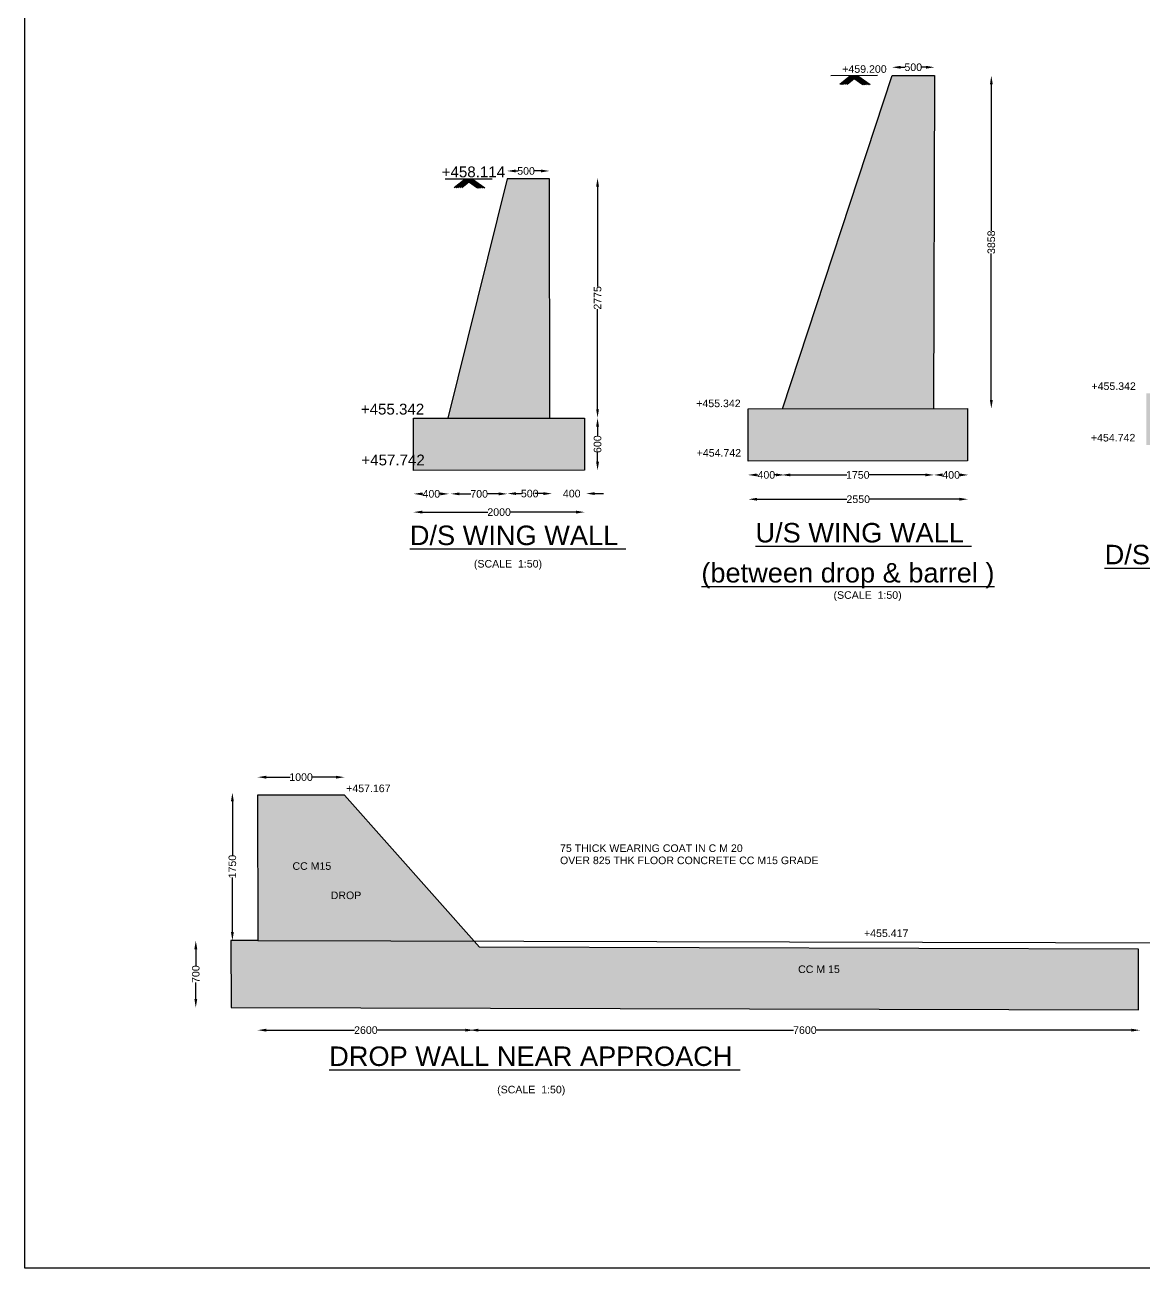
# Model space of a CAD drawing. Header units: millimetres. Extents: x 5124 to 5406002, y 2311 to 17238519.
# Drawn here: x 5215039 to 5220210, y 17196028 to 17201776 of the extents above; entities that cross this region are included whole.
import ezdxf

# ---------------------------------------------------------------- set-up
doc = ezdxf.new("R2010")
doc.units = ezdxf.units.MM
doc.header["$MEASUREMENT"] = 0
for name, color, linetype in [('DIMENSION', 7, 'Continuous'), ('DRAWING', 50, 'Continuous'), ('TEXT', 7, 'Continuous')]:
    doc.layers.add(name, color=color, linetype=linetype)
doc.styles.get("Standard").update_dxf_attribs({"font": 'arial.ttf', "height": 35})
doc.dimstyles.get("Standard").update_dxf_attribs({"dimtxt": 50, "dimasz": 40, "dimexe": 0.18, "dimexo": 0.0625, "dimgap": 0.09, "dimtad": 0, "dimdec": 0, "dimzin": 0, "dimdsep": 46, "dimtxsty": 'Standard', "dimcen": 0.09, "dimse1": 1, "dimse2": 1, "dimadec": 0, "dimazin": 0, "dimtfac": 1, "dimtdec": 0, "dimtofl": 0, "dimtmove": 0, "dimatfit": 3, "dimfxl": 1, "dimtolj": 1, "dimtzin": 0, "dimarcsym": 0})

# ---------------------------------------------------------------- blocks, each defined once
blk = doc.blocks.new('*D51')
at = {"layer": 'Defpoints', "color": 0, "transparency": 16777216}
for p in [(5217268.6, 17201100.8), (5217268.6, 17201063.8), (5217465.4, 17201063.8)]:
    blk.add_point(p, dxfattribs=at)
at = {"layer": 'DIMENSION', "color": 0, "lineweight": -2, "transparency": 16777216}
for p, q in [((5217308.6, 17201100.8), (5217317.9, 17201100.8)), ((5217425.4, 17201100.8), (5217395.3, 17201100.8))]:
    blk.add_line(p, q, dxfattribs=at)
at = {"layer": 'DIMENSION', "color": 0, "transparency": 16777216}
for points in [[(5217308.6, 17201107.4), (5217308.6, 17201094.1), (5217268.6, 17201100.8)], [(5217425.4, 17201107.4), (5217425.4, 17201094.1), (5217465.4, 17201100.8)]]:
    blk.add_solid(points, dxfattribs=at)
at = {"layer": 'DIMENSION', "color": 0, "transparency": 16777216, "insert": (5217356.6, 17201100.8), "char_height": 35, "attachment_point": 5}
blk.add_mtext('\\A1;500 ', dxfattribs=at)
blk = doc.blocks.new('*D52')
at = {"layer": 'Defpoints', "color": 0, "transparency": 16777216}
for p in [(5217627.5, 17199958.4), (5217687.3, 17199958.4), (5217627.6, 17199716.8)]:
    blk.add_point(p, dxfattribs=at)
at = {"layer": 'DIMENSION', "color": 0, "lineweight": -2, "transparency": 16777216}
for p, q in [((5217687.3, 17199918.4), (5217687.3, 17199876.4)), ((5217687.3, 17199756.8), (5217687.3, 17199798.8))]:
    blk.add_line(p, q, dxfattribs=at)
at = {"layer": 'DIMENSION', "color": 0, "transparency": 16777216}
for points in [[(5217680.6, 17199918.4), (5217693.9, 17199918.4), (5217687.3, 17199958.4)], [(5217680.6, 17199756.8), (5217693.9, 17199756.8), (5217687.3, 17199716.8)]]:
    blk.add_solid(points, dxfattribs=at)
at = {"layer": 'DIMENSION', "color": 0, "transparency": 16777216, "insert": (5217687.3, 17199837.6), "char_height": 35, "attachment_point": 5, "rotation": 90}
blk.add_mtext('\\A1;600', dxfattribs=at)
blk = doc.blocks.new('*D53')
at = {"layer": 'Defpoints', "color": 0, "transparency": 16777216}
for p in [(5217687.1, 17201068.3), (5217687.3, 17201068.3), (5217687.1, 17199959.4)]:
    blk.add_point(p, dxfattribs=at)
at = {"layer": 'DIMENSION', "color": 0, "lineweight": -2, "transparency": 16777216}
for p, q in [((5217687.3, 17201028.3), (5217687.3, 17200566.7)), ((5217687.3, 17199999.4), (5217687.3, 17200461.1))]:
    blk.add_line(p, q, dxfattribs=at)
at = {"layer": 'DIMENSION', "color": 0, "transparency": 16777216}
for points in [[(5217680.6, 17201028.3), (5217693.9, 17201028.3), (5217687.3, 17201068.3)], [(5217680.6, 17199999.4), (5217693.9, 17199999.4), (5217687.3, 17199959.4)]]:
    blk.add_solid(points, dxfattribs=at)
at = {"layer": 'DIMENSION', "color": 0, "transparency": 16777216, "insert": (5217687.3, 17200513.9), "char_height": 35, "attachment_point": 5, "rotation": 90}
blk.add_mtext('\\A1;2775', dxfattribs=at)
blk = doc.blocks.new('*D54')
at = {"layer": 'Defpoints', "color": 0, "transparency": 16777216}
for p in [(5216836.7, 17199716.4), (5217627.6, 17199716.8), (5217627.6, 17199523.3)]:
    blk.add_point(p, dxfattribs=at)
at = {"layer": 'DIMENSION', "color": 0, "lineweight": -2, "transparency": 16777216}
for p, q in [((5216876.7, 17199523.3), (5217179.5, 17199523.3)), ((5217587.6, 17199523.3), (5217284.7, 17199523.3))]:
    blk.add_line(p, q, dxfattribs=at)
at = {"layer": 'DIMENSION', "color": 0, "transparency": 16777216}
for points in [[(5216876.7, 17199530), (5216876.7, 17199516.7), (5216836.7, 17199523.3)], [(5217587.6, 17199530), (5217587.6, 17199516.7), (5217627.6, 17199523.3)]]:
    blk.add_solid(points, dxfattribs=at)
at = {"layer": 'DIMENSION', "color": 0, "transparency": 16777216, "insert": (5217232.1, 17199523.3), "char_height": 35, "attachment_point": 5}
blk.add_mtext('\\A1;2000', dxfattribs=at)
blk = doc.blocks.new('*D55')
at = {"layer": 'Defpoints', "color": 0, "transparency": 16777216}
for p in [(5216836.7, 17199716.4), (5217000.7, 17199716.5), (5217000.7, 17199607.7)]:
    blk.add_point(p, dxfattribs=at)
at = {"layer": 'DIMENSION', "color": 0, "lineweight": -2, "transparency": 16777216}
for p, q in [((5216876.7, 17199607.7), (5216879.3, 17199607.7)), ((5216960.7, 17199607.7), (5216958.1, 17199607.7))]:
    blk.add_line(p, q, dxfattribs=at)
at = {"layer": 'DIMENSION', "color": 0, "transparency": 16777216}
for points in [[(5216876.7, 17199614.4), (5216876.7, 17199601), (5216836.7, 17199607.7)], [(5216960.7, 17199614.4), (5216960.7, 17199601), (5217000.7, 17199607.7)]]:
    blk.add_solid(points, dxfattribs=at)
at = {"layer": 'DIMENSION', "color": 0, "transparency": 16777216, "insert": (5216918.7, 17199607.7), "char_height": 35, "attachment_point": 5}
blk.add_mtext('\\A1;400', dxfattribs=at)
blk = doc.blocks.new('*D56')
at = {"layer": 'Defpoints', "color": 0, "transparency": 16777216}
for p in [(5217008.8, 17199609), (5217270.5, 17199609), (5217270.5, 17199607.7)]:
    blk.add_point(p, dxfattribs=at)
at = {"layer": 'DIMENSION', "color": 0, "lineweight": -2, "transparency": 16777216}
for p, q in [((5217048.8, 17199607.7), (5217101.1, 17199607.7)), ((5217230.5, 17199607.7), (5217178.2, 17199607.7))]:
    blk.add_line(p, q, dxfattribs=at)
at = {"layer": 'DIMENSION', "color": 0, "transparency": 16777216}
for points in [[(5217048.8, 17199614.4), (5217048.8, 17199601), (5217008.8, 17199607.7)], [(5217230.5, 17199614.4), (5217230.5, 17199601), (5217270.5, 17199607.7)]]:
    blk.add_solid(points, dxfattribs=at)
at = {"layer": 'DIMENSION', "color": 0, "transparency": 16777216, "insert": (5217139.7, 17199607.7), "char_height": 35, "attachment_point": 5}
blk.add_mtext('\\A1;700', dxfattribs=at)
blk = doc.blocks.new('*D57')
at = {"layer": 'Defpoints', "color": 0, "transparency": 16777216}
for p in [(5217270.5, 17199609), (5217476.7, 17199609), (5217476.7, 17199609)]:
    blk.add_point(p, dxfattribs=at)
at = {"layer": 'DIMENSION', "color": 0, "lineweight": -2, "transparency": 16777216}
for p, q in [((5217310.5, 17199609), (5217335, 17199609)), ((5217436.7, 17199609), (5217412.3, 17199609))]:
    blk.add_line(p, q, dxfattribs=at)
at = {"layer": 'DIMENSION', "color": 0, "transparency": 16777216}
for points in [[(5217310.5, 17199615.7), (5217310.5, 17199602.4), (5217270.5, 17199609)], [(5217436.7, 17199615.7), (5217436.7, 17199602.4), (5217476.7, 17199609)]]:
    blk.add_solid(points, dxfattribs=at)
at = {"layer": 'DIMENSION', "color": 0, "transparency": 16777216, "insert": (5217373.6, 17199609), "char_height": 35, "attachment_point": 5}
blk.add_mtext('\\A1;500', dxfattribs=at)
blk = doc.blocks.new('*D58')
at = {"layer": 'Defpoints', "color": 0, "transparency": 16777216}
for p in [(5217476.7, 17199609), (5217634.5, 17199609), (5217634.5, 17199609)]:
    blk.add_point(p, dxfattribs=at)
at = {"layer": 'DIMENSION', "color": 0, "lineweight": -2, "transparency": 16777216}
for p, q in [((5217436.7, 17199609), (5217396.7, 17199609)), ((5217674.5, 17199609), (5217714.5, 17199609))]:
    blk.add_line(p, q, dxfattribs=at)
at = {"layer": 'DIMENSION', "color": 0, "transparency": 16777216}
for points in [[(5217436.7, 17199615.7), (5217436.7, 17199602.4), (5217476.7, 17199609)], [(5217674.5, 17199615.7), (5217674.5, 17199602.4), (5217634.5, 17199609)]]:
    blk.add_solid(points, dxfattribs=at)
at = {"layer": 'DIMENSION', "color": 0, "transparency": 16777216, "insert": (5217567.9, 17199609), "char_height": 35, "attachment_point": 5}
blk.add_mtext('\\A1;400', dxfattribs=at)
blk = doc.blocks.new('*D59')
at = {"layer": 'Defpoints', "color": 0, "transparency": 16777216}
for p in [(5218383.5, 17199759.6), (5218552.2, 17199759.7), (5218552.2, 17199695.3)]:
    blk.add_point(p, dxfattribs=at)
at = {"layer": 'DIMENSION', "color": 0, "lineweight": -2, "transparency": 16777216}
for p, q in [((5218423.5, 17199695.3), (5218428.5, 17199695.3)), ((5218512.2, 17199695.3), (5218507.3, 17199695.3))]:
    blk.add_line(p, q, dxfattribs=at)
at = {"layer": 'DIMENSION', "color": 0, "transparency": 16777216}
for points in [[(5218423.5, 17199702), (5218423.5, 17199688.7), (5218383.5, 17199695.3)], [(5218512.2, 17199702), (5218512.2, 17199688.7), (5218552.2, 17199695.3)]]:
    blk.add_solid(points, dxfattribs=at)
at = {"layer": 'DIMENSION', "color": 0, "transparency": 16777216, "insert": (5218467.9, 17199695.3), "char_height": 35, "attachment_point": 5}
blk.add_mtext('\\A1;400', dxfattribs=at)
blk = doc.blocks.new('*D60')
at = {"layer": 'Defpoints', "color": 0, "transparency": 16777216}
for p in [(5218539, 17199693.1), (5219242.7, 17199695.3), (5219242.7, 17199693.1)]:
    blk.add_point(p, dxfattribs=at)
at = {"layer": 'DIMENSION', "color": 0, "lineweight": -2, "transparency": 16777216}
for p, q in [((5218579, 17199695.3), (5218840.2, 17199695.3)), ((5219202.7, 17199695.3), (5218941.5, 17199695.3))]:
    blk.add_line(p, q, dxfattribs=at)
at = {"layer": 'DIMENSION', "color": 0, "transparency": 16777216}
for points in [[(5218579, 17199702), (5218579, 17199688.7), (5218539, 17199695.3)], [(5219202.7, 17199702), (5219202.7, 17199688.7), (5219242.7, 17199695.3)]]:
    blk.add_solid(points, dxfattribs=at)
at = {"layer": 'DIMENSION', "color": 0, "transparency": 16777216, "insert": (5218890.8, 17199695.3), "char_height": 35, "attachment_point": 5}
blk.add_mtext('\\A1;1750', dxfattribs=at)
blk = doc.blocks.new('*D61')
at = {"layer": 'Defpoints', "color": 0, "transparency": 16777216}
for p in [(5219242.7, 17199695.3), (5219402.4, 17199695.3), (5219402.4, 17199695.3)]:
    blk.add_point(p, dxfattribs=at)
at = {"layer": 'DIMENSION', "color": 0, "lineweight": -2, "transparency": 16777216}
for p, q in [((5219282.7, 17199695.3), (5219283.2, 17199695.3)), ((5219362.4, 17199695.3), (5219362, 17199695.3))]:
    blk.add_line(p, q, dxfattribs=at)
at = {"layer": 'DIMENSION', "color": 0, "transparency": 16777216}
for points in [[(5219282.7, 17199702), (5219282.7, 17199688.7), (5219242.7, 17199695.3)], [(5219362.4, 17199702), (5219362.4, 17199688.7), (5219402.4, 17199695.3)]]:
    blk.add_solid(points, dxfattribs=at)
at = {"layer": 'DIMENSION', "color": 0, "transparency": 16777216, "insert": (5219322.6, 17199695.3), "char_height": 35, "attachment_point": 5}
blk.add_mtext('\\A1;400', dxfattribs=at)
blk = doc.blocks.new('*D62')
at = {"layer": 'Defpoints', "color": 0, "transparency": 16777216}
for p in [(5218385.3, 17199590.2), (5219400.4, 17199590.2), (5219400.4, 17199582.9)]:
    blk.add_point(p, dxfattribs=at)
at = {"layer": 'DIMENSION', "color": 0, "lineweight": -2, "transparency": 16777216}
for p, q in [((5218425.3, 17199582.9), (5218840.2, 17199582.9)), ((5219360.4, 17199582.9), (5218945.4, 17199582.9))]:
    blk.add_line(p, q, dxfattribs=at)
at = {"layer": 'DIMENSION', "color": 0, "transparency": 16777216}
for points in [[(5218425.3, 17199589.6), (5218425.3, 17199576.3), (5218385.3, 17199582.9)], [(5219360.4, 17199589.6), (5219360.4, 17199576.3), (5219400.4, 17199582.9)]]:
    blk.add_solid(points, dxfattribs=at)
at = {"layer": 'DIMENSION', "color": 0, "transparency": 16777216, "insert": (5218892.8, 17199582.9), "char_height": 35, "attachment_point": 5}
blk.add_mtext('\\A1;2550', dxfattribs=at)
blk = doc.blocks.new('*D78')
at = {"layer": 'Defpoints', "color": 0, "transparency": 16777216}
for p in [(5219398.6, 17201540.9), (5219508.3, 17201540.9), (5219398.6, 17200001.8)]:
    blk.add_point(p, dxfattribs=at)
at = {"layer": 'DIMENSION', "color": 0, "lineweight": -2, "transparency": 16777216}
for p, q in [((5219508.3, 17201500.9), (5219508.3, 17200823.7)), ((5219508.3, 17200041.8), (5219508.3, 17200719))]:
    blk.add_line(p, q, dxfattribs=at)
at = {"layer": 'DIMENSION', "color": 0, "transparency": 16777216}
for points in [[(5219501.7, 17201500.9), (5219515, 17201500.9), (5219508.3, 17201540.9)], [(5219501.7, 17200041.8), (5219515, 17200041.8), (5219508.3, 17200001.8)]]:
    blk.add_solid(points, dxfattribs=at)
at = {"layer": 'DIMENSION', "color": 0, "transparency": 16777216, "insert": (5219508.3, 17200771.3), "char_height": 35, "attachment_point": 5, "rotation": 90}
blk.add_mtext('\\A1;3858', dxfattribs=at)
blk = doc.blocks.new('*D90')
at = {"layer": 'Defpoints', "color": 0, "transparency": 16777216}
for p in [(5216115.6, 17197541.9), (5217116.2, 17197539.6), (5217116.2, 17197128.1)]:
    blk.add_point(p, dxfattribs=at)
at = {"layer": 'DIMENSION', "color": 0, "lineweight": -2, "transparency": 16777216}
for p, q in [((5216155.6, 17197128.1), (5216563.3, 17197128.1)), ((5217076.2, 17197128.1), (5216668.5, 17197128.1))]:
    blk.add_line(p, q, dxfattribs=at)
at = {"layer": 'DIMENSION', "color": 0, "transparency": 16777216}
for points in [[(5216155.6, 17197134.7), (5216155.6, 17197121.4), (5216115.6, 17197128.1)], [(5217076.2, 17197134.7), (5217076.2, 17197121.4), (5217116.2, 17197128.1)]]:
    blk.add_solid(points, dxfattribs=at)
at = {"layer": 'DIMENSION', "color": 0, "transparency": 16777216, "insert": (5216615.9, 17197128.1), "char_height": 35, "attachment_point": 5}
blk.add_mtext('\\A1;2600', dxfattribs=at)
blk = doc.blocks.new('*D91')
at = {"layer": 'Defpoints', "color": 0, "transparency": 16777216}
for p in [(5220195.8, 17197128.1), (5217096.2, 17197124.7), (5220195.8, 17197124.7)]:
    blk.add_point(p, dxfattribs=at)
at = {"layer": 'DIMENSION', "color": 0, "lineweight": -2, "transparency": 16777216}
for p, q in [((5217136.2, 17197128.1), (5218593.9, 17197128.1)), ((5220155.8, 17197128.1), (5218698.2, 17197128.1))]:
    blk.add_line(p, q, dxfattribs=at)
at = {"layer": 'DIMENSION', "color": 0, "transparency": 16777216}
for points in [[(5217136.2, 17197134.7), (5217136.2, 17197121.4), (5217096.2, 17197128.1)], [(5220155.8, 17197134.7), (5220155.8, 17197121.4), (5220195.8, 17197128.1)]]:
    blk.add_solid(points, dxfattribs=at)
at = {"layer": 'DIMENSION', "color": 0, "transparency": 16777216, "insert": (5218646, 17197128.1), "char_height": 35, "attachment_point": 5}
blk.add_mtext('\\A1;7600', dxfattribs=at)
blk = doc.blocks.new('*D92')
at = {"layer": 'Defpoints', "color": 0, "transparency": 16777216}
for p in [(5215829.3, 17197542.2), (5215992, 17197542.2), (5215992.2, 17197232.3)]:
    blk.add_point(p, dxfattribs=at)
at = {"layer": 'DIMENSION', "color": 0, "lineweight": -2, "transparency": 16777216}
for p, q in [((5215829.3, 17197502.2), (5215829.3, 17197425.8)), ((5215829.3, 17197272.3), (5215829.3, 17197348.7))]:
    blk.add_line(p, q, dxfattribs=at)
at = {"layer": 'DIMENSION', "color": 0, "transparency": 16777216}
for points in [[(5215822.7, 17197502.2), (5215836, 17197502.2), (5215829.3, 17197542.2)], [(5215822.7, 17197272.3), (5215836, 17197272.3), (5215829.3, 17197232.3)]]:
    blk.add_solid(points, dxfattribs=at)
at = {"layer": 'DIMENSION', "color": 0, "transparency": 16777216, "insert": (5215829.3, 17197387.2), "char_height": 35, "attachment_point": 5, "rotation": 90}
blk.add_mtext('\\A1;700', dxfattribs=at)
blk = doc.blocks.new('*D93')
at = {"layer": 'Defpoints', "color": 0, "transparency": 16777216}
for p in [(5215992, 17198226.6), (5215998.5, 17198226.6), (5215992, 17197542.2)]:
    blk.add_point(p, dxfattribs=at)
at = {"layer": 'DIMENSION', "color": 0, "lineweight": -2, "transparency": 16777216}
for p, q in [((5215998.5, 17198186.6), (5215998.5, 17197935)), ((5215998.5, 17197582.2), (5215998.5, 17197833.7))]:
    blk.add_line(p, q, dxfattribs=at)
at = {"layer": 'DIMENSION', "color": 0, "transparency": 16777216}
for points in [[(5215991.9, 17198186.6), (5216005.2, 17198186.6), (5215998.5, 17198226.6)], [(5215991.9, 17197582.2), (5216005.2, 17197582.2), (5215998.5, 17197542.2)]]:
    blk.add_solid(points, dxfattribs=at)
at = {"layer": 'DIMENSION', "color": 0, "transparency": 16777216, "insert": (5215998.5, 17197884.4), "char_height": 35, "attachment_point": 5, "rotation": 90}
blk.add_mtext('\\A1;1750', dxfattribs=at)
blk = doc.blocks.new('*D94')
at = {"layer": 'Defpoints', "color": 0, "transparency": 16777216}
for p in [(5216517.1, 17198297.8), (5216115.2, 17198226.6), (5216517.1, 17198215.3)]:
    blk.add_point(p, dxfattribs=at)
at = {"layer": 'DIMENSION', "color": 0, "lineweight": -2, "transparency": 16777216}
for p, q in [((5216155.2, 17198297.8), (5216265.5, 17198297.8)), ((5216477.1, 17198297.8), (5216366.8, 17198297.8))]:
    blk.add_line(p, q, dxfattribs=at)
at = {"layer": 'DIMENSION', "color": 0, "transparency": 16777216}
for points in [[(5216155.2, 17198304.5), (5216155.2, 17198291.1), (5216115.2, 17198297.8)], [(5216477.1, 17198304.5), (5216477.1, 17198291.1), (5216517.1, 17198297.8)]]:
    blk.add_solid(points, dxfattribs=at)
at = {"layer": 'DIMENSION', "color": 0, "transparency": 16777216, "insert": (5216316.2, 17198297.8), "char_height": 35, "attachment_point": 5}
blk.add_mtext('\\A1;1000', dxfattribs=at)
blk = doc.blocks.new('*D108')
at = {"layer": 'Defpoints', "color": 0, "transparency": 16777216}
for p in [(5219245.5, 17201580.3), (5219049.2, 17201542.5), (5219245.5, 17201541.8)]:
    blk.add_point(p, dxfattribs=at)
at = {"layer": 'DIMENSION', "color": 0, "lineweight": -2, "transparency": 16777216}
for p, q in [((5219089.2, 17201580.3), (5219108.6, 17201580.3)), ((5219205.5, 17201580.3), (5219186, 17201580.3))]:
    blk.add_line(p, q, dxfattribs=at)
at = {"layer": 'DIMENSION', "color": 0, "transparency": 16777216}
for points in [[(5219089.2, 17201587), (5219089.2, 17201573.6), (5219049.2, 17201580.3)], [(5219205.5, 17201587), (5219205.5, 17201573.6), (5219245.5, 17201580.3)]]:
    blk.add_solid(points, dxfattribs=at)
at = {"layer": 'DIMENSION', "color": 0, "transparency": 16777216, "insert": (5219147.3, 17201580.3), "char_height": 35, "attachment_point": 5}
blk.add_mtext('\\A1;500', dxfattribs=at)

msp = doc.modelspace()

# ---------------------------------------------------------------- hatches: boundary and pattern name
at = {"layer": 'DRAWING'}
h = msp.add_hatch(dxfattribs=at)
h.set_pattern_fill('AR-CONC', color=0, scale=20.165384, angle=0.02845, style=0)
h.set_pattern_definition([(50.02845, (5179145.19, 17109161.12), (144.64453, -12.5824), [15.12404, -166.36442]), (355.02845, (5179145.19, 17109161.12), (-28.05504, 151.66852), [12.09923, -133.09153]), (100.47985, (5179157.24, 17109160.07), (116.5896, 139.08603), [12.85345, -141.388]), (46.21265, (5179145.17, 17109201.45), (215.2298, -33.2707), [22.68606, -249.5466]), (96.66405, (5179163.1, 17109198.68), (188.38077, 196.52816), [19.2802, -212.08196]), (351.21265, (5179145.17, 17109201.45), (188.3806, 196.5283), [18.14885, -199.6373]), (21.02845, (5179165.34, 17109191.38), (120.40889, -81.12987), [15.12404, -166.36442]), (326.02845, (5179165.34, 17109191.38), (48.99286, 146.25363), [12.09923, -133.09153]), (71.47985, (5179175.37, 17109184.62), (169.4018, 65.12363), [12.85345, -141.388]), (37.528446, (5179145.186, 17109161.12), (2.418753, 67.130532), [0, -131.4783, 0, -135.10807, 0, -133.59567]), (7.52845, (5179145.186, 17109161.12), (53.009487, 79.560963), [0, -77.031766, 0, -128.453494, 0, -50.917594]), (327.528446, (5179100.217, 17109161.097), (107.649587, -4.49483), [0, -50.41346, 0, -157.28999, 0, -208.71172]), (317.52845, (5179080.05, 17109161.09), (117.59169, 20.24494), [0, -65.5375, 0, -104.45669, 0, -148.21557])])
h.paths.add_polyline_path([(5216836.5, 17199958), (5216836.7, 17199716.4), (5217627.6, 17199716.8), (5217627.5, 17199958.4)])
h.paths.add_polyline_path([(5217466, 17199958.3), (5217465.4, 17201063.9), (5217268.6, 17201063.8), (5216995.4, 17199958.1)])
h.paths.add_polyline_path([(5218383.4, 17200001.3), (5218383.5, 17199759.6), (5219398.7, 17199760.1), (5219398.6, 17200001.8)])
h.paths.add_polyline_path([(5219240.2, 17200001.7), (5219245.5, 17201542.6), (5219049.2, 17201542.5), (5218542.3, 17200001.3)])
h.paths.add_polyline_path([(5220388.5, 17200072.2), (5220881.9, 17200072.4), (5220886.3, 17201180.6), (5220687.1, 17201180.5)])
h.paths.add_polyline_path([(5221031.9, 17199834.8), (5221031.8, 17200072.5), (5220224.9, 17200072.1), (5220225, 17199834.4)])
h.paths.add_polyline_path([(5222853.8, 17199833.5), (5222853.7, 17200077.9), (5222201.8, 17200077.6), (5222201.9, 17199833.2)])
h.paths.add_polyline_path([(5222694.2, 17200916.9), (5222492.9, 17200916.8), (5222353.7, 17200077.7), (5222692.1, 17200077.8)])
h.paths.add_polyline_path([(5216115.6, 17197541.9), (5217116.2, 17197539.6), (5216517.1, 17198215.3), (5216115.2, 17198215.1)])
h.paths.add_polyline_path([(5216115.6, 17197541.9), (5215992, 17197542.2), (5215992.2, 17197232.3), (5220189.5, 17197221.4), (5220189.4, 17197503.1), (5217140.6, 17197512.1), (5217116.2, 17197539.6)])
h.paths.add_polyline_path([(5220904.8, 17197448.8), (5220904.1, 17197283), (5221999.1, 17197283.3), (5221999, 17197337.8), (5222062.8, 17197337.8), (5221937.5, 17197403.5), (5222001.5, 17197403.5), (5222001.4, 17197447.6), (5221297.9, 17197447.3)])
h.paths.add_polyline_path([(5221101, 17198119.4), (5220907.4, 17198119.3), (5220904.8, 17197448.8), (5221098.4, 17197448)])
h.paths.add_polyline_path([(5221101, 17198119.4), (5221098.4, 17197448), (5221297.9, 17197447.3)])

# ---------------------------------------------------------------- linework, layer by layer
at = {"layer": 'DIMENSION', "color": 0}
msp.add_lwpolyline([(5215038.8, 17207524.9), (5231435.4, 17207524.9), (5231435.4, 17196027.7), (5215038.8, 17196027.7)], close=True, dxfattribs=at)
at = {"layer": 'DRAWING', "color": 0}
for points in [[(5218542.3, 17200001.3), (5219049.2, 17201542.5), (5219245.5, 17201542.6), (5219240.2, 17200001.7)], [(5218982.4, 17201541.5), (5218765.6, 17201541.3)], [(5218857.4, 17201541.4), (5218808, 17201501.3)], [(5218863.9, 17201540.7), (5218814.6, 17201500.7)], [(5218867.8, 17201541.4), (5218818.4, 17201501.3)], [(5218874, 17201541.4), (5218824.7, 17201501.3)], [(5218883.5, 17201541.4), (5218834.1, 17201501.3)], [(5218891.4, 17201541.4), (5218842, 17201501.3)], [(5218857.4, 17201541.4), (5218914.7, 17201500.9)], [(5218863, 17201541.4), (5218920.3, 17201500.9)], [(5218867.8, 17201541.4), (5218925.1, 17201500.9)], [(5218874, 17201541.4), (5218931.3, 17201500.9)], [(5218883.5, 17201541.4), (5218940.8, 17201500.9)], [(5218891.4, 17201541.4), (5218948.7, 17201500.9)], [(5217199.4, 17201063.2), (5216982.6, 17201063.1)], [(5217466, 17199958.3), (5217465.4, 17201063.9), (5217268.6, 17201063.8), (5216995.4, 17199958.1)], [(5217074.3, 17201063.1), (5217024.9, 17201023)], [(5217080.9, 17201062.4), (5217031.5, 17201022.4)], [(5217084.7, 17201063.1), (5217035.4, 17201023)], [(5217091, 17201063.1), (5217041.6, 17201023)], [(5217100.4, 17201063.1), (5217051.1, 17201023)], [(5217108.3, 17201063.1), (5217059, 17201023)], [(5217074.3, 17201063.1), (5217131.6, 17201022.6)], [(5217080, 17201063.1), (5217137.3, 17201022.6)], [(5217084.7, 17201063.1), (5217142, 17201022.6)], [(5217091, 17201063.1), (5217148.3, 17201022.6)], [(5217100.4, 17201063.1), (5217157.7, 17201022.6)], [(5217108.3, 17201063.1), (5217165.6, 17201022.6)], [(5215992, 17197542.2), (5215992.2, 17197232.3), (5220189.5, 17197221.4), (5220189.4, 17197503.1), (5217140.6, 17197512.1), (5216517.1, 17198215.3), (5216115.2, 17198215.1), (5216115.6, 17197541.9), (5215992, 17197542.2)], [(5216115.6, 17197541.9), (5220419.5, 17197532.1)]]:
    msp.add_lwpolyline(points, dxfattribs=at)
for points in [[(5216836.5, 17199958), (5217627.5, 17199958.4), (5217627.6, 17199716.8), (5216836.7, 17199716.4)], [(5218383.4, 17200001.3), (5219398.6, 17200001.8), (5219398.7, 17199760.1), (5218383.5, 17199759.6)]]:
    msp.add_lwpolyline(points, close=True, dxfattribs=at)

# ---------------------------------------------------------------- texts
at = {"layer": 'TEXT', "color": 0}
for s, height, p in [('+459.200', 35, (5218819, 17201554.6)), ('+458.114', 50, (5216966.4, 17201071.5)), ('+455.342', 35, (5219971.3, 17200088.3)), ('+455.342', 50, (5216592.5, 17199974.5)), ('+455.342', 35, (5218143.7, 17200008.7)), ('+454.742', 35, (5219969, 17199850)), ('+457.742', 50, (5216595.1, 17199739.5)), ('+454.742', 35, (5218145.7, 17199779.9)), ('%%UD/S WING WALL ', 90, (5216819.2, 17199371)), ('%%UU/S WING WALL ', 90, (5218417.5, 17199383.2)), ('%%UD/S RETURN WALL ', 90, (5220032.3, 17199282.2)), ('(SCALE  1:50)', 35, (5217115.5, 17199267.1)), ('%%U(between drop & barrel )', 90, (5218167.2, 17199198)), ('(SCALE  1:50)', 35, (5218778.5, 17199122.5)), ('+457.167', 35, (5216524.7, 17198228.6)), ('75 THICK WEARING COAT IN C M 20 ', 35, (5217513.7, 17197952)), ('CC M15 ', 35, (5216276.5, 17197869.4)), ('OVER 825 THK FLOOR CONCRETE CC M15 GRADE  ', 35, (5217513.7, 17197895.7)), ('DROP ', 35, (5216453.3, 17197734)), ('+455.417', 35, (5218919.5, 17197558.8)), ('CC M 15 ', 35, (5218614.7, 17197392.4)), ('%%UDROP WALL NEAR APPROACH ', 90, (5216446.2, 17196962.6)), ('(SCALE  1:50)', 35, (5217222.9, 17196836))]:
    msp.add_text(s, height=height, dxfattribs=at).set_placement(p)

# ---------------------------------------------------------------- dimensions: what is measured, and where the dimension line sits
at = {"layer": 'DIMENSION', "color": 0}
for base, p1, p2, text, picture, middle in [((5219245.5, 17201580.3), (5219049.2, 17201542.5), (5219245.5, 17201541.8), '500', '*D108', (5219147.3, 17201580.3)), ((5217627.6, 17199523.3), (5216836.7, 17199716.4), (5217627.6, 17199716.8), '2000', '*D54', (5217232.1, 17199523.3)), ((5217000.7, 17199607.7), (5216836.7, 17199716.4), (5217000.7, 17199716.5), '400', '*D55', (5216918.7, 17199607.7)), ((5218552.2, 17199695.3), (5218383.5, 17199759.6), (5218552.2, 17199759.7), '400', '*D59', (5218467.9, 17199695.3)), ((5219242.7, 17199695.3), (5218539, 17199693.1), (5219242.7, 17199693.1), '1750', '*D60', (5218890.8, 17199695.3)), ((5219402.4, 17199695.3), (5219242.7, 17199695.3), (5219402.4, 17199695.3), '400', '*D61', (5219322.6, 17199695.3)), ((5217270.5, 17199607.7), (5217008.8, 17199609), (5217270.5, 17199609), '700', '*D56', (5217139.7, 17199607.7)), ((5217476.7, 17199609), (5217270.5, 17199609), (5217476.7, 17199609), '500', '*D57', (5217373.6, 17199609)), ((5219400.4, 17199582.9), (5218385.3, 17199590.2), (5219400.4, 17199590.2), '2550', '*D62', (5218892.8, 17199582.9)), ((5216517.1, 17198297.8), (5216115.2, 17198226.6), (5216517.1, 17198215.3), '1000', '*D94', (5216316.2, 17198297.8)), ((5217116.2, 17197128.1), (5216115.6, 17197541.9), (5217116.2, 17197539.6), '2600', '*D90', (5216615.9, 17197128.1)), ((5220195.8, 17197128.1), (5217096.2, 17197124.7), (5220195.8, 17197124.7), '7600', '*D91', (5218646, 17197128.1))]:
    dim = msp.add_linear_dim(base=base, p1=p1, p2=p2, text=text, dimstyle='Standard', dxfattribs=at)
    dim.commit()
    dim.dimension.update_dxf_attribs({"geometry": picture, "text_midpoint": middle})
for base, p1, p2, text, picture, middle in [((5219508.3, 17201540.9), (5219398.6, 17200001.8), (5219398.6, 17201540.9), '3858', '*D78', (5219508.3, 17200771.3)), ((5217687.3, 17201068.3), (5217687.1, 17199959.4), (5217687.1, 17201068.3), '2775', '*D53', (5217687.3, 17200513.9)), ((5217687.3, 17199958.4), (5217627.6, 17199716.8), (5217627.5, 17199958.4), '600', '*D52', (5217687.3, 17199837.6)), ((5215998.5, 17198226.6), (5215992, 17197542.2), (5215992, 17198226.6), '1750', '*D93', (5215998.5, 17197884.4)), ((5215829.3, 17197542.2), (5215992.2, 17197232.3), (5215992, 17197542.2), '700', '*D92', (5215829.3, 17197387.2))]:
    dim = msp.add_linear_dim(base=base, p1=p1, p2=p2, angle=90, text=text, dimstyle='Standard', dxfattribs=at)
    dim.commit()
    dim.dimension.update_dxf_attribs({"geometry": picture, "text_midpoint": middle})
for base, p1, p2, text, picture, middle in [((5217268.6, 17201100.8), (5217465.4, 17201063.8), (5217268.6, 17201063.8), '500 ', '*D51', (5217356.6, 17201100.8)), ((5217634.5, 17199609), (5217476.7, 17199609), (5217634.5, 17199609), '400', '*D58', (5217567.9, 17199609))]:
    dim = msp.add_linear_dim(base=base, p1=p1, p2=p2, text=text, dimstyle='Standard', dxfattribs=at)
    dim.commit()
    dim.dimension.update_dxf_attribs({"geometry": picture, "text_midpoint": middle, "dimtype": 160})

doc.saveas('drawing.dxf')
